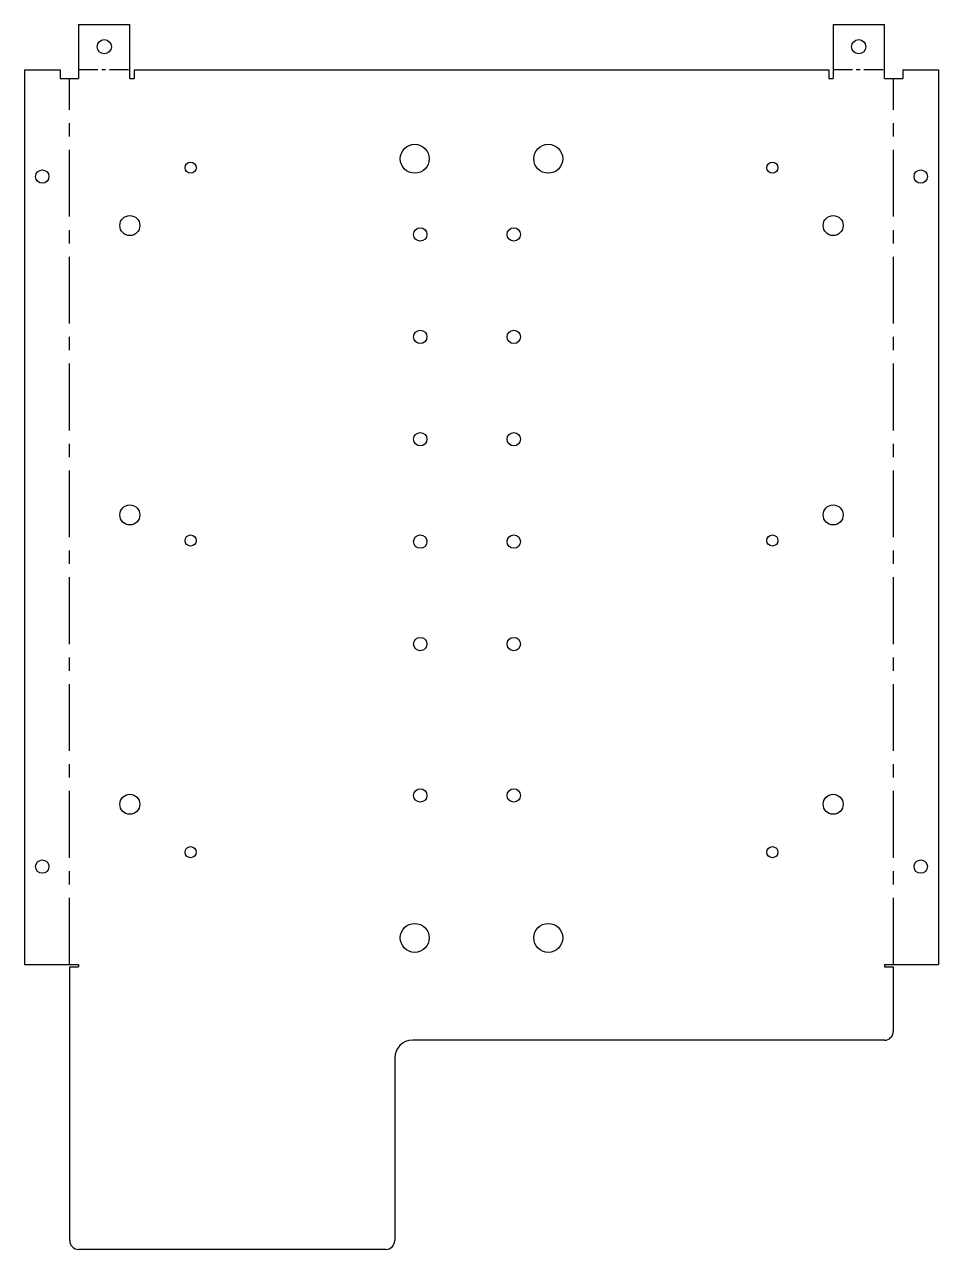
# Model space of a CAD drawing. Extents: x -12 to 193, y -267 to 8.
import ezdxf

# ---------------------------------------------------------------- set-up
doc = ezdxf.new("R2010")
doc.units = 0
doc.header["$MEASUREMENT"] = 0
doc.linetypes.add('AXES', pattern=[24, 15, -3, 3, -3])
doc.layers.get('0').update_dxf_attribs({"linetype": 'CONTINUOUS'})

msp = doc.modelspace()

# ---------------------------------------------------------------- linework, layer by layer
at = {"color": 7, "ltscale": 0.2875}
for p, q in [((0, 8), (11.5, 8)), ((169.5, 8), (181, 8))]:
    msp.add_line(p, q, dxfattribs=at)
at = {"color": 7, "ltscale": 0.304085}
for p, q in [((0, 8), (0, -4.163419)), ((11.5, -4.163419), (11.5, 8)), ((169.5, 8), (169.5, -4.163419)), ((181, -4.163419), (181, 8)), ((-12.163419, -203.163419), (0, -203.163419)), ((181, -203.163419), (193.163419, -203.163419))]:
    msp.add_line(p, q, dxfattribs=at)
at = {"color": 7, "ltscale": 0.2}
for p, q in [((-12.163419, -2.163419), (-4.163419, -2.163419)), ((185.163419, -2.163419), (193.163419, -2.163419))]:
    msp.add_line(p, q, dxfattribs=at)
at = {"color": 7}
for p, q in [((-12.163419, -2.163419), (-12.163419, -203.163419)), ((12.5, -2.163419), (168.5, -2.163419)), ((193.163419, -2.163419), (193.163419, -203.163419)), ((-2, -265.163419), (-2, -203.663419)), ((181, -220.163419), (75, -220.163419)), ((71, -224.163419), (71, -265.163419)), ((69, -267.163419), (0, -267.163419))]:
    msp.add_line(p, q, dxfattribs=at)
at = {"color": 7, "ltscale": 0.05}
for p, q in [((-4.163419, -2.163419), (-4.163419, -4.163419)), ((12.5, -2.163419), (12.5, -4.163419)), ((168.5, -2.163419), (168.5, -4.163419)), ((185.163419, -2.163419), (185.163419, -4.163419)), ((-2, -203.663419), (0, -203.663419)), ((181, -203.663419), (183, -203.663419))]:
    msp.add_line(p, q, dxfattribs=at)
at = {"color": 1, "linetype": 'AXES', "ltscale": 0.2875}
for p, q in [((0, -2.08171), (11.5, -2.08171)), ((169.5, -2.08171), (181, -2.08171))]:
    msp.add_line(p, q, dxfattribs=at)
at = {"color": 7, "ltscale": 0.104085}
for p, q in [((-4.163419, -4.163419), (0, -4.163419)), ((181, -4.163419), (185.163419, -4.163419))]:
    msp.add_line(p, q, dxfattribs=at)
at = {"color": 1, "linetype": 'AXES'}
for p, q in [((-2.08171, -203.163419), (-2.08171, -4.163419)), ((183.08171, -203.163419), (183.08171, -4.163419))]:
    msp.add_line(p, q, dxfattribs=at)
at = {"color": 7, "ltscale": 0.025}
for p, q in [((11.5, -4.163419), (12.5, -4.163419)), ((168.5, -4.163419), (169.5, -4.163419))]:
    msp.add_line(p, q, dxfattribs=at)
at = {"color": 7, "ltscale": 0.0125}
for p, q in [((0, -203.163419), (0, -203.663419)), ((181, -203.163419), (181, -203.663419))]:
    msp.add_line(p, q, dxfattribs=at)
at = {"color": 7, "ltscale": 0.3625}
msp.add_line((183, -203.663419), (183, -218.163419), dxfattribs=at)
at = {"color": 7}
for centre, radius in [((5.75, 3), 1.6), ((175.25, 3), 1.6), ((75.5, -22.163419), 3.25), ((105.5, -22.163419), 3.25), ((-8.163419, -26.163419), 1.5), ((25.15, -24.163419), 1.25), ((155.85, -24.163419), 1.25), ((189.163419, -26.163419), 1.5), ((11.5, -37.16379), 2.25), ((169.5, -37.16379), 2.25), ((76.75, -39.163419), 1.5), ((97.75, -39.163419), 1.5), ((76.75, -62.163419), 1.5), ((97.75, -62.163419), 1.5), ((76.75, -85.163419), 1.5), ((97.75, -85.163419), 1.5), ((11.5, -102.16379), 2.25), ((169.5, -102.16379), 2.25), ((25.15, -107.913419), 1.25), ((76.75, -108.163419), 1.5), ((97.75, -108.163419), 1.5), ((155.85, -107.913419), 1.25), ((76.75, -131.163419), 1.5), ((97.75, -131.163419), 1.5), ((11.5, -167.16379), 2.25), ((76.75, -165.163419), 1.5), ((97.75, -165.163419), 1.5), ((169.5, -167.16379), 2.25), ((25.15, -177.913419), 1.25), ((155.85, -177.913419), 1.25), ((-8.163419, -181.163419), 1.5), ((189.163419, -181.163419), 1.5), ((75.5, -197.163419), 3.25), ((105.5, -197.163419), 3.25)]:
    msp.add_circle(centre, radius, dxfattribs=at)
for centre, radius, start, end in [((181, -218.163419), 2, 270, 0), ((75, -224.163419), 4, 90, 180), ((0, -265.163419), 2, 180, 270), ((69, -265.163419), 2, 270, 0)]:
    msp.add_arc(centre, radius, start, end, dxfattribs=at)

doc.saveas('drawing.dxf')
